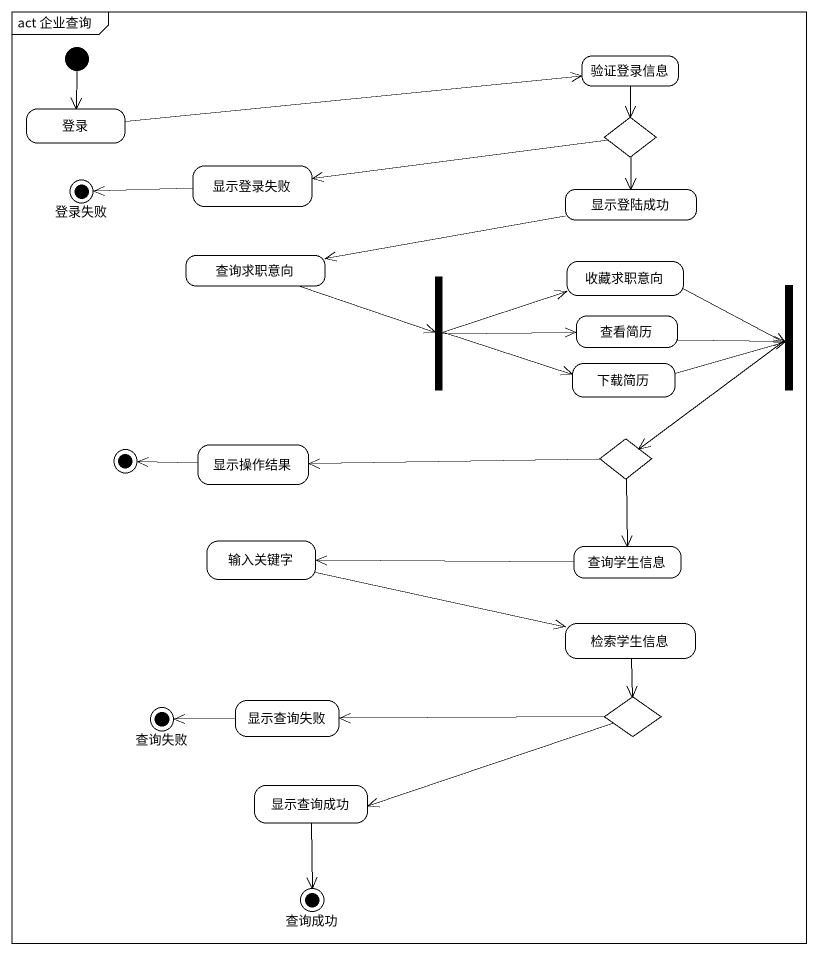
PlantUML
@startuml
mainframe act 企业查询
hide empty description
state 验证登录信息
state 登录
state choice1 <<choice>>
state 登录失败 <<end>>
state 显示登录失败
state 显示登陆成功
state 查询求职意向
state fork1 <<fork>>
state 收藏求职意向
state fork2 <<join>>
state 查看简历
state 下载简历
state final1 <<end>>
state 显示操作结果
state choice2 <<choice>>
state 输入关键字
state 查询学生信息
state 检索学生信息
state 查询失败 <<end>>
state 显示查询失败
state choice3 <<choice>>
state 显示查询成功
state 查询成功 <<end>>
[*] --> 登录
验证登录信息 --> choice1
登录 -right-> 验证登录信息
choice1 -left-> 显示登录失败
choice1 --> 显示登陆成功
显示登录失败 -left-> 登录失败
显示登陆成功 -left-> 查询求职意向
查询求职意向 -right-> fork1
fork1 -right-> 收藏求职意向
fork1 -right-> 查看简历
fork1 -right-> 下载简历
收藏求职意向 -right-> fork2
fork2 --> choice2
查看简历 -right-> fork2
下载简历 -right-> fork2
显示操作结果 -left-> final1
choice2 -left-> 显示操作结果
choice2 --> 查询学生信息
输入关键字 -right-> 检索学生信息
查询学生信息 -left-> 输入关键字
检索学生信息 --> choice3
显示查询失败 -left-> 查询失败
choice3 -left-> 显示查询失败
choice3 -left-> 显示查询成功
显示查询成功 --> 查询成功
@enduml
